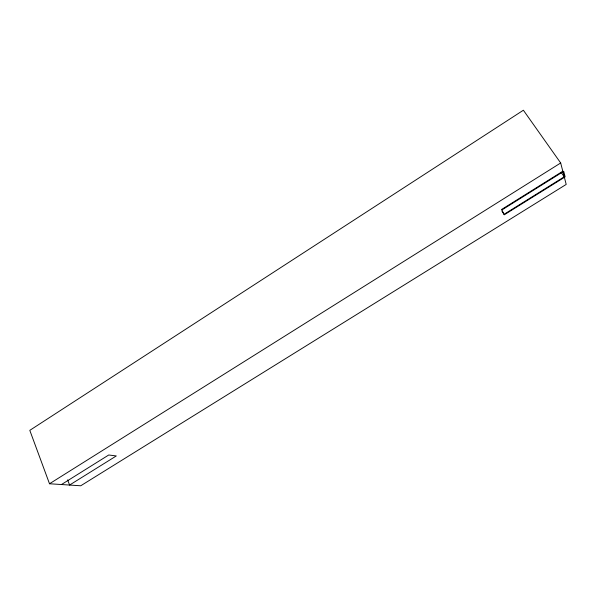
<?xml version="1.0" encoding="UTF-8"?>
<svg xmlns="http://www.w3.org/2000/svg" width="596" height="596" viewBox="0 0 596 596"><rect width="100%" height="100%" fill="white"/><g stroke="black" fill="none" stroke-linecap="round" stroke-linejoin="round"><path stroke-width="0.89" d="M49.505 483.758L560.68 162.976L523.377 110.223L29.8 430.349L49.505 483.758L80.736 485.777L566.2 184.425L560.68 162.976M61.47 484.533L108.733 454.994L116.309 455.94L69.583 485.055L67.631 479.884M562.803 171.231L501.653 209.449L504.253 214.813L565.135 176.885L563.719 171.32L501.899 209.948M561.059 172.289L564.241 176.803L504.022 214.329L502.003 211.267"/></g></svg>
